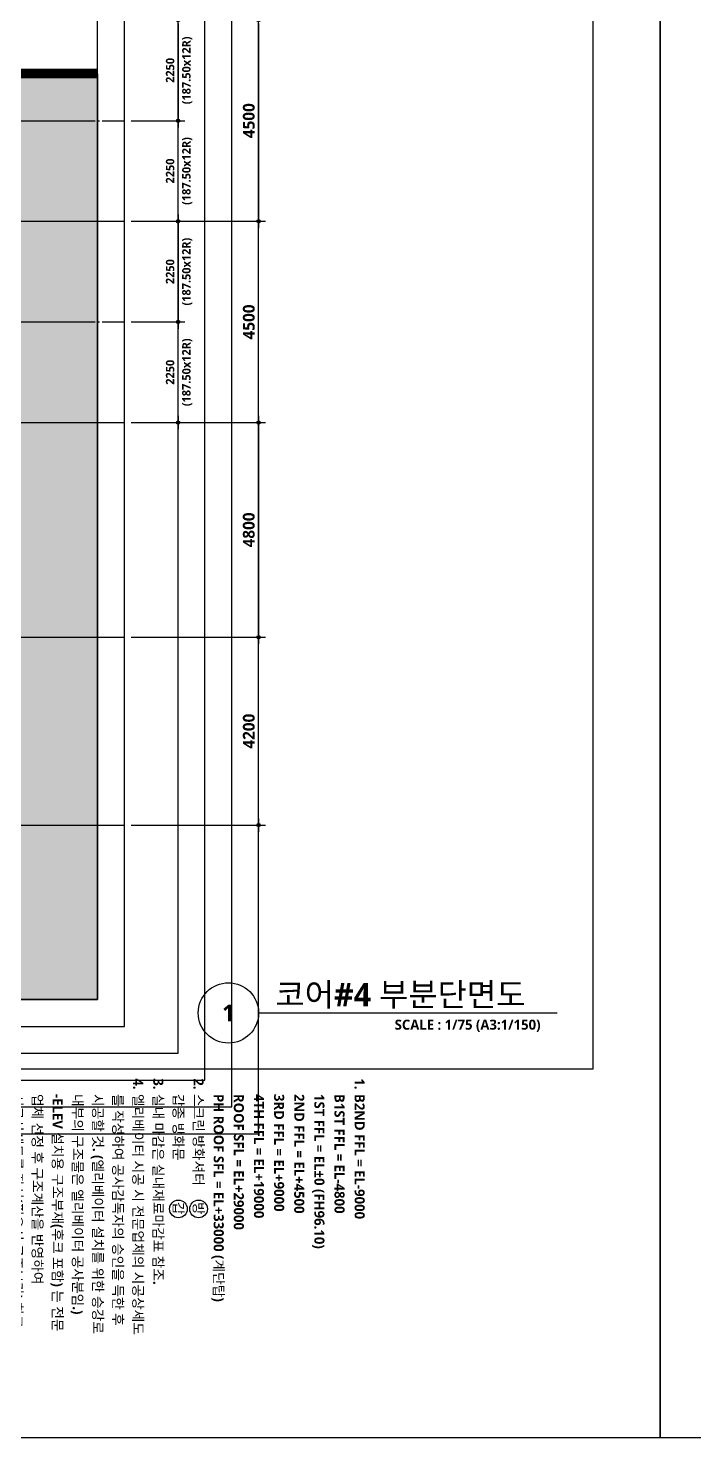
# Model space of a CAD drawing. Header units: millimetres. Extents: x 0 to 356400, y 0 to 68257.
# Drawn here: x 164075 to 178950, y 0 to 31519 of the extents above; entities that cross this region are included whole.
import ezdxf
from ezdxf.enums import TextEntityAlignment as Align

# ---------------------------------------------------------------- set-up
doc = ezdxf.new("R2010")
doc.units = ezdxf.units.MM
doc.header["$LTSCALE"] = 75
doc.linetypes.add('CEN', pattern=[62, 60, -1, 0, -1])
doc.layers.get('Defpoints').update_dxf_attribs({"color": 161})
for name, color, linetype in [('8', 8, 'Continuous'), ('A-ANNO-GRA1', 7, 'Continuous'), ('A-ANNO-NOTE', 7, 'Continuous'), ('A-ANNO-TITL', 7, 'Continuous'), ('A-CEN', 1, 'CEN'), ('A-FIN-TYP1', 6, 'Continuous'), ('A-ST-AXIS-DIM', 7, 'Continuous'), ('AA-XXXX-TXT1', 2, 'Continuous'), ('주단면도-1$0$A-CONC-LIN1', 2, 'Continuous')]:
    doc.layers.add(name, color=color, linetype=linetype)
for name, color, linetype, plot in [('Defpoint', 161, 'Continuous', False), ('G(그리드1)', 185, 'Continuous', False), ('G(그리드2)', 235, 'Continuous', False)]:
    doc.layers.add(name, color=color, linetype=linetype, plot=plot)
doc.styles.add('SH_대대리576', font='')
doc.styles.add('SH_진천_나눔', font='NanumGothicBold.ttf')
doc.styles.get('SH_대대리576').set_extended_font_data('NanumGothic', bold=True)
doc.dimstyles.new('SHP 75', dxfattribs={"dimscale": 75, "dimtxt": 3.5, "dimasz": 1, "dimexe": 2, "dimexo": 2, "dimgap": 1, "dimtad": 1, "dimdec": 0, "dimzin": 0, "dimdsep": 46, "dimtxsty": 'SH_대대리576', "dimblk": 'DIMDOT', "dimcen": 0.09, "dimclrd": 256, "dimclre": 256, "dimclrt": 3, "dimadec": 0, "dimazin": 1, "dimtfac": 1, "dimtdec": 0, "dimtix": 1, "dimtmove": 2, "dimatfit": 0, "dimldrblk": 'DIMDOT', "dimfxl": 1, "dimtfillclr": 3, "dimtolj": 1, "dimtzin": 0, "dimlwd": -1, "dimlwe": -1, "dimarcsym": 0})
doc.dimstyles.new('SHP 75 (in)', dxfattribs={"dimscale": 75, "dimtxt": 2.5, "dimasz": 1, "dimexe": 2, "dimexo": 2, "dimgap": 1, "dimtad": 1, "dimdec": 0, "dimzin": 0, "dimdsep": 46, "dimtxsty": 'SH_대대리576', "dimblk": 'DIMDOT', "dimblk1": 'NONE', "dimblk2": 'DIMDOT', "dimcen": 0.09, "dimclrd": 256, "dimclre": 256, "dimclrt": 3, "dimadec": 0, "dimazin": 1, "dimtfac": 1, "dimtdec": 0, "dimtix": 1, "dimtmove": 2, "dimatfit": 0, "dimldrblk": 'DIMDOT', "dimfxl": 1, "dimtfillclr": 3, "dimtolj": 1, "dimtzin": 0, "dimlwd": -1, "dimlwe": -1, "dimarcsym": 0})

# ---------------------------------------------------------------- blocks, each defined once
blk = doc.blocks.new('DIMDOT')
at = {"color": 0}
blk.add_line((-2, 0), (2, 0), dxfattribs=at)
for radius in [0.5, 0.25]:
    blk.add_circle((0, 0), radius, dxfattribs=at)
blk = doc.blocks.new('*D2644')
at = {"layer": 'A-ST-AXIS-DIM'}
for p, q in [((166375, 27200), (169375, 27200)), ((169225, 22775), (169225, 27125)), ((166375, 22700), (169375, 22700))]:
    blk.add_line(p, q, dxfattribs=at)
at = {"layer": 'Defpoints', "color": 0}
for p in [(166225, 27200), (169225, 27200), (166225, 22700)]:
    blk.add_point(p, dxfattribs=at)
at = {"layer": 'A-ST-AXIS-DIM', "linetype": 'ByBlock', "xscale": 75, "yscale": 75, "zscale": 75}
for p, rotation in [((169225, 27200), 90), ((169225, 22700), 270)]:
    blk.add_blockref('DIMDOT', p, dxfattribs=dict(at, rotation=rotation))
at = {"layer": 'A-ST-AXIS-DIM', "color": 3, "insert": (169006, 24950), "char_height": 262.5, "attachment_point": 5, "rotation": 90, "style": 'SH_진천_나눔'}
blk.add_mtext('\\A1;4500', dxfattribs=at)
blk = doc.blocks.new('*D2648')
at = {"layer": 'A-ST-AXIS-DIM'}
for p, q in [((166375, 31700), (169375, 31700)), ((169225, 31625), (169225, 27275)), ((166375, 27200), (169375, 27200))]:
    blk.add_line(p, q, dxfattribs=at)
at = {"layer": 'Defpoints', "color": 0}
for p in [(166225, 31700), (166225, 27200), (169225, 27200)]:
    blk.add_point(p, dxfattribs=at)
at = {"layer": 'A-ST-AXIS-DIM', "linetype": 'ByBlock', "xscale": 75, "yscale": 75, "zscale": 75}
for p, rotation in [((169225, 31700), 90), ((169225, 27200), 270)]:
    blk.add_blockref('DIMDOT', p, dxfattribs=dict(at, rotation=rotation))
at = {"layer": 'A-ST-AXIS-DIM', "color": 3, "insert": (169006, 29450), "char_height": 262.5, "attachment_point": 5, "rotation": 90, "style": 'SH_진천_나눔'}
blk.add_mtext('\\A1;4500', dxfattribs=at)
blk = doc.blocks.new('*D2650')
at = {"layer": 'A-ST-AXIS-DIM'}
for p, q in [((166375, 24950), (167575, 24950)), ((167425, 22775), (167425, 24875)), ((166375, 22700), (167575, 22700))]:
    blk.add_line(p, q, dxfattribs=at)
at = {"layer": 'Defpoints', "color": 0}
for p in [(166225, 24950), (167425, 24950), (166225, 22700)]:
    blk.add_point(p, dxfattribs=at)
at = {"layer": 'A-ST-AXIS-DIM', "linetype": 'ByBlock', "xscale": 75, "yscale": 75, "zscale": 75}
for p, rotation in [((167425, 24950), 90), ((167425, 22700), 270)]:
    blk.add_blockref('DIMDOT', p, dxfattribs=dict(at, rotation=rotation))
at = {"layer": 'A-ST-AXIS-DIM', "color": 3, "char_height": 187.5, "attachment_point": 5, "rotation": 90, "style": 'SH_대대리576'}
for s, insert in [('\\A1;(187.50x12R)', (167630, 23825)), ('\\A1;2250', (167247, 23825))]:
    blk.add_mtext(s, dxfattribs=dict(at, insert=insert))
blk = doc.blocks.new('_None')
blk = doc.blocks.new('*D2651')
at = {"layer": 'A-ST-AXIS-DIM'}
for p, q in [((166375, 27200), (167575, 27200)), ((167425, 27125), (167425, 25025)), ((166375, 24950), (167575, 24950))]:
    blk.add_line(p, q, dxfattribs=at)
at = {"layer": 'Defpoints', "color": 0}
for p in [(166225, 27200), (166225, 24950), (167425, 24950)]:
    blk.add_point(p, dxfattribs=at)
at = {"layer": 'A-ST-AXIS-DIM', "linetype": 'ByBlock', "xscale": 75, "yscale": 75, "zscale": 75}
for p, rotation in [((167425, 27200), 90), ((167425, 24950), 270)]:
    blk.add_blockref('DIMDOT', p, dxfattribs=dict(at, rotation=rotation))
at = {"layer": 'A-ST-AXIS-DIM', "color": 3, "char_height": 187.5, "attachment_point": 5, "rotation": 90, "style": 'SH_대대리576'}
for s, insert in [('\\A1;(187.50x12R)', (167630, 26075)), ('\\A1;2250', (167247, 26075))]:
    blk.add_mtext(s, dxfattribs=dict(at, insert=insert))
blk = doc.blocks.new('*D2652')
at = {"layer": 'A-ST-AXIS-DIM'}
for p, q in [((166375, 29450), (167575, 29450)), ((167425, 27275), (167425, 29375)), ((166375, 27200), (167575, 27200))]:
    blk.add_line(p, q, dxfattribs=at)
at = {"layer": 'Defpoints', "color": 0}
for p in [(166225, 29450), (167425, 29450), (166225, 27200)]:
    blk.add_point(p, dxfattribs=at)
at = {"layer": 'A-ST-AXIS-DIM', "linetype": 'ByBlock', "xscale": 75, "yscale": 75, "zscale": 75}
for p, rotation in [((167425, 29450), 90), ((167425, 27200), 270)]:
    blk.add_blockref('DIMDOT', p, dxfattribs=dict(at, rotation=rotation))
at = {"layer": 'A-ST-AXIS-DIM', "color": 3, "char_height": 187.5, "attachment_point": 5, "rotation": 90, "style": 'SH_대대리576'}
for s, insert in [('\\A1;(187.50x12R)', (167630, 28325)), ('\\A1;2250', (167247, 28325))]:
    blk.add_mtext(s, dxfattribs=dict(at, insert=insert))
blk = doc.blocks.new('*D2653')
at = {"layer": 'A-ST-AXIS-DIM'}
for p, q in [((166375, 31700), (167575, 31700)), ((167425, 31625), (167425, 29525)), ((166375, 29450), (167575, 29450))]:
    blk.add_line(p, q, dxfattribs=at)
at = {"layer": 'Defpoints', "color": 0}
for p in [(166225, 31700), (166225, 29450), (167425, 29450)]:
    blk.add_point(p, dxfattribs=at)
at = {"layer": 'A-ST-AXIS-DIM', "linetype": 'ByBlock', "xscale": 75, "yscale": 75, "zscale": 75}
for p, rotation in [((167425, 31700), 90), ((167425, 29450), 270)]:
    blk.add_blockref('DIMDOT', p, dxfattribs=dict(at, rotation=rotation))
at = {"layer": 'A-ST-AXIS-DIM', "color": 3, "char_height": 187.5, "attachment_point": 5, "rotation": 90, "style": 'SH_대대리576'}
for s, insert in [('\\A1;(187.50x12R)', (167630, 30575)), ('\\A1;2250', (167247, 30575))]:
    blk.add_mtext(s, dxfattribs=dict(at, insert=insert))
blk = doc.blocks.new('*D3947')
at = {"layer": 'A-ST-AXIS-DIM'}
for p, q in [((166375, 22700), (169375, 22700)), ((169225, 22625), (169225, 17975)), ((166375, 17900), (169375, 17900))]:
    blk.add_line(p, q, dxfattribs=at)
at = {"layer": 'Defpoints', "color": 0}
for p in [(166225, 22700), (166225, 17900), (169225, 17900)]:
    blk.add_point(p, dxfattribs=at)
at = {"layer": 'A-ST-AXIS-DIM', "linetype": 'ByBlock', "xscale": 75, "yscale": 75, "zscale": 75}
for p, rotation in [((169225, 22700), 90), ((169225, 17900), 270)]:
    blk.add_blockref('DIMDOT', p, dxfattribs=dict(at, rotation=rotation))
at = {"layer": 'A-ST-AXIS-DIM', "color": 3, "insert": (169005.14027, 20300), "char_height": 262.5, "attachment_point": 5, "rotation": 90, "style": 'SH_진천_나눔'}
blk.add_mtext('\\A1;4800', dxfattribs=at)
blk = doc.blocks.new('*D3948')
at = {"layer": 'A-ST-AXIS-DIM'}
for p, q in [((166375, 17900), (169375, 17900)), ((169225, 13775), (169225, 17825)), ((166375, 13700), (169375, 13700))]:
    blk.add_line(p, q, dxfattribs=at)
at = {"layer": 'Defpoints', "color": 0}
for p in [(166225, 17900), (169225, 17900), (166225, 13700)]:
    blk.add_point(p, dxfattribs=at)
at = {"layer": 'A-ST-AXIS-DIM', "linetype": 'ByBlock', "xscale": 75, "yscale": 75, "zscale": 75}
for p, rotation in [((169225, 17900), 90), ((169225, 13700), 270)]:
    blk.add_blockref('DIMDOT', p, dxfattribs=dict(at, rotation=rotation))
at = {"layer": 'A-ST-AXIS-DIM', "color": 3, "insert": (169006, 15800), "char_height": 262.5, "attachment_point": 5, "rotation": 90, "style": 'SH_진천_나눔'}
blk.add_mtext('\\A1;4200', dxfattribs=at)
blk = doc.blocks.new('*U134')
at = {"layer": 'A-ANNO-TITL'}
blk.add_line((0, 0), (4450, 0), dxfattribs=at)
blk.add_circle((-450, 0), 450, dxfattribs=at)
at = {"layer": 'AA-XXXX-TXT1', "style": 'SH_진천_나눔'}
blk.add_attdef('DWG.TITLE', (250, 100), '', height=350, dxfattribs=at)
at = {"layer": 'AA-XXXX-TXT1', "color": 7, "style": 'SH_진천_나눔'}
blk.add_attdef('NO1', text='', height=300, dxfattribs=at).set_placement((-450, 0), align=Align.MIDDLE)
at = {"layer": 'AA-XXXX-TXT1', "style": 'SH_진천_나눔'}
blk.add_attdef('SCALE', text='', height=150, dxfattribs=at).set_placement((4200, -100), align=Align.TOP_RIGHT)
blk = doc.blocks.new('G$C3CD03619')
at = {"layer": 'A-ANNO-GRA1'}
for centre in [(11731, 11592), (11731, 9792)]:
    blk.add_circle(centre, 792, dxfattribs=at)
at = {"layer": 'A-ANNO-NOTE', "style": 'SH_대대리576'}
for s, p in [('방', (11108, 11142)), ('갑', (11108, 9342))]:
    blk.add_text(s, height=900, dxfattribs=at).set_placement(p)
at = {"layer": 'A-ANNO-TITL', "style": 'SH_대대리576'}
for s, p in [('1.', (547, 25992)), ('2.', (547, 11592)), ('3.', (547, 7992)), ('4.', (547, 6192)), ('5.', (547, -10008))]:
    blk.add_text(s, height=900, dxfattribs=at).set_placement(p, align=Align.MIDDLE_CENTER)
for s, p in [('B2ND FFL = EL-9000', (1447, 25992)), ('B1ST FFL = EL-4800', (1447, 24192)), ('1ST FFL = EL%%p0 (FH96.10)', (1447, 22392)), ('2ND FFL = EL+4500', (1447, 20592)), ('3RD FFL = EL+9000', (1447, 18792)), ('4TH FFL = EL+19000', (1447, 16992)), ('ROOF SFL = EL+29000', (1447, 15192)), ('PH ROOF SFL = EL+33000 (계단탑)', (1447, 13392)), ('스크린 방화셔터', (1447, 11592)), ('갑종 방화문', (1447, 9792)), ('실내 마감은 실내재료마감표 참조.', (1447, 7992)), ('엘리베이터 시공 시 전문업체의 시공상세도', (1447, 6192)), ('를 작성하여 공사감독자의 승인을 득한 후', (1447, 4392)), ('시공할 것. (엘리베이터 설치를 위한 승강로', (1447, 2592)), ('내부의 구조물은 엘리베이터 공사분임.)', (1447, 792)), ('-ELEV 설치용 구조부재(후크 포함) 는 전문', (1447, -1008)), ('업체 선정 후 구조계산을 반영하여', (1447, -2808)), ('시공상세도를 작성(필요시 구조보강) 하고', (1447, -4608)), ('공사감독자의 승인을 득한 후 시공할 것.', (1447, -6408)), ('화물용승강기 및 수직반송기 포함.', (1447, -8208)), ('(특별)피난계단의 적용시 마감재료는 불연', (1447, -10008)), ('재료 인증제품(불연성능 시험성적서 확보)', (1447, -11808)), ('으로서 공사감독자의 승인을 득한 후', (1447, -13608))]:
    blk.add_text(s, height=900, dxfattribs=at).set_placement(p, align=Align.MIDDLE_LEFT)

msp = doc.modelspace()

# ---------------------------------------------------------------- hatches: boundary and pattern name
at = {"layer": '8', "transparency": 33554687}
h = msp.add_hatch(color=256, dxfattribs=at)
h.dxf.hatch_style = 1
h.paths.add_polyline_path([(148925, 11090), (155885, 11090), (155885, 11350), (155825, 11350), (155825, 20910), (163885, 20910), (163885, 21170), (163825, 21170), (163825, 30500), (165625, 30500), (165625, 9800), (148925, 9800)])

# ---------------------------------------------------------------- linework, layer by layer
at = {"layer": '8'}
msp.add_lwpolyline([(148925, 11090), (155885, 11090), (155885, 11350), (155825, 11350), (155825, 20910), (163885, 20910), (163885, 21170), (163825, 21170), (163825, 30500), (165625, 30500), (165625, 9800), (148925, 9800)], close=True, dxfattribs=at)
at = {"layer": 'A-CEN'}
for p, q in [((161075, 29450), (166225, 29450)), ((148325, 27200), (166225, 27200)), ((161075, 24950), (166225, 24950)), ((148325, 22700), (166225, 22700)), ((148325, 17900), (166225, 17900)), ((148325, 13700), (166225, 13700))]:
    msp.add_line(p, q, dxfattribs=at)
at = {"layer": 'A-FIN-TYP1'}
msp.add_line((163825, 30600), (165625, 30600), dxfattribs=at)
at = {"layer": 'Defpoint'}
for points in [[(178200, 63000), (178200, 0), (133650, 0), (133650, 63000)], [(222750, 63000), (222750, 0), (178200, 0), (178200, 63000)], [(135150, 61500), (135150, 8250), (176700, 8250), (176700, 61500)]]:
    msp.add_lwpolyline(points, close=True, dxfattribs=at)
at = {"layer": 'G(그리드1)'}
for points in [[(169225, 59300), (142625, 59300), (142625, 6800), (169225, 6800)], [(169225, 59300), (145325, 59300), (145325, 6800), (169225, 6800)], [(168625, 58700), (145925, 58700), (145925, 7400), (168625, 7400)], [(168025, 58100), (146525, 58100), (146525, 8000), (168025, 8000)], [(167425, 57500), (147125, 57500), (147125, 8600), (167425, 8600)], [(166225, 56300), (148325, 56300), (148325, 9200), (166225, 9200)]]:
    msp.add_lwpolyline(points, close=True, dxfattribs=at)
at = {"layer": 'G(그리드2)'}
msp.add_lwpolyline([(165625, 55700), (148925, 55700), (148925, 9800), (165625, 9800)], close=True, dxfattribs=at)
at = {"layer": '주단면도-1$0$A-CONC-LIN1', "color": 2, "const_width": 200}
msp.add_lwpolyline([(165625, 30500), (163825, 30500)], dxfattribs=at)

# ---------------------------------------------------------------- block references
ref = msp.add_blockref('*U134', (169224.9, 9500), dxfattribs=dict(xscale=1.5, yscale=1.5, zscale=1.5))
ref.add_attrib('SCALE', 'SCALE : 1/75 (A3:1/150)', dxfattribs={"layer": 'A-ANNO-TITL', "height": 225, "style": 'SH_진천_나눔'}).set_placement((175525, 9350), align=Align.TOP_RIGHT)
ref.add_attrib('DWG.TITLE', '코어#4 부분단면도', (169599.9, 9650), dxfattribs={"layer": 'A-ANNO-TITL', "height": 521.86, "style": 'SH_진천_나눔'})
ref.add_attrib('NO1', '1', dxfattribs={"layer": 'A-ANNO-TITL', "color": 7, "height": 375, "style": 'SH_진천_나눔'}).set_placement((168549.9, 9500), align=Align.MIDDLE)
at = {"xscale": 0.2500000000000001, "yscale": 0.2500000000000001, "zscale": 0.2500000000000001, "rotation": 270}
msp.add_blockref('G$C3CD03619', (164984.7, 8049.4), dxfattribs=at)

# ---------------------------------------------------------------- dimensions: what is measured, and where the dimension line sits
at = {"layer": 'A-ST-AXIS-DIM'}
for base, p1, p2, angle, picture, middle in [((169225, 27200), (166225, 31700), (166225, 27200), 90, '*D2648', (169005.7, 29450)), ((169225, 27200), (166225, 22700), (166225, 27200), 270, '*D2644', (169005.7, 24950)), ((169225, 17900), (166225, 22700), (166225, 17900), 90, '*D3947', (169005.1, 20300)), ((169225, 17900), (166225, 13700), (166225, 17900), 270, '*D3948', (169005.7, 15800))]:
    dim = msp.add_linear_dim(base=base, p1=p1, p2=p2, angle=angle, dimstyle='SHP 75', override={"dimtxsty": 'SH_진천_나눔', "dimldrblk": 'DIMDOT'}, dxfattribs=at)
    dim.commit()
    dim.dimension.update_dxf_attribs({"geometry": picture, "text_midpoint": middle})
for base, p1, p2, angle, picture, middle in [((167425, 29450), (166225, 31700), (166225, 29450), 90, '*D2653', (167425, 30575)), ((167425, 29450), (166225, 27200), (166225, 29450), 270, '*D2652', (167425, 28325)), ((167425, 24950), (166225, 27200), (166225, 24950), 90, '*D2651', (167425, 26075)), ((167425, 24950), (166225, 22700), (166225, 24950), 270, '*D2650', (167425, 23825))]:
    dim = msp.add_linear_dim(base=base, p1=p1, p2=p2, angle=angle, text='<>\\X(187.50x12R)', dimstyle='SHP 75 (in)', override={"dimtxsty": 'SH_대대리576', "dimldrblk": 'DIMDOT'}, dxfattribs=at)
    dim.commit()
    dim.dimension.update_dxf_attribs({"geometry": picture, "text_midpoint": middle})

doc.saveas('drawing.dxf')
